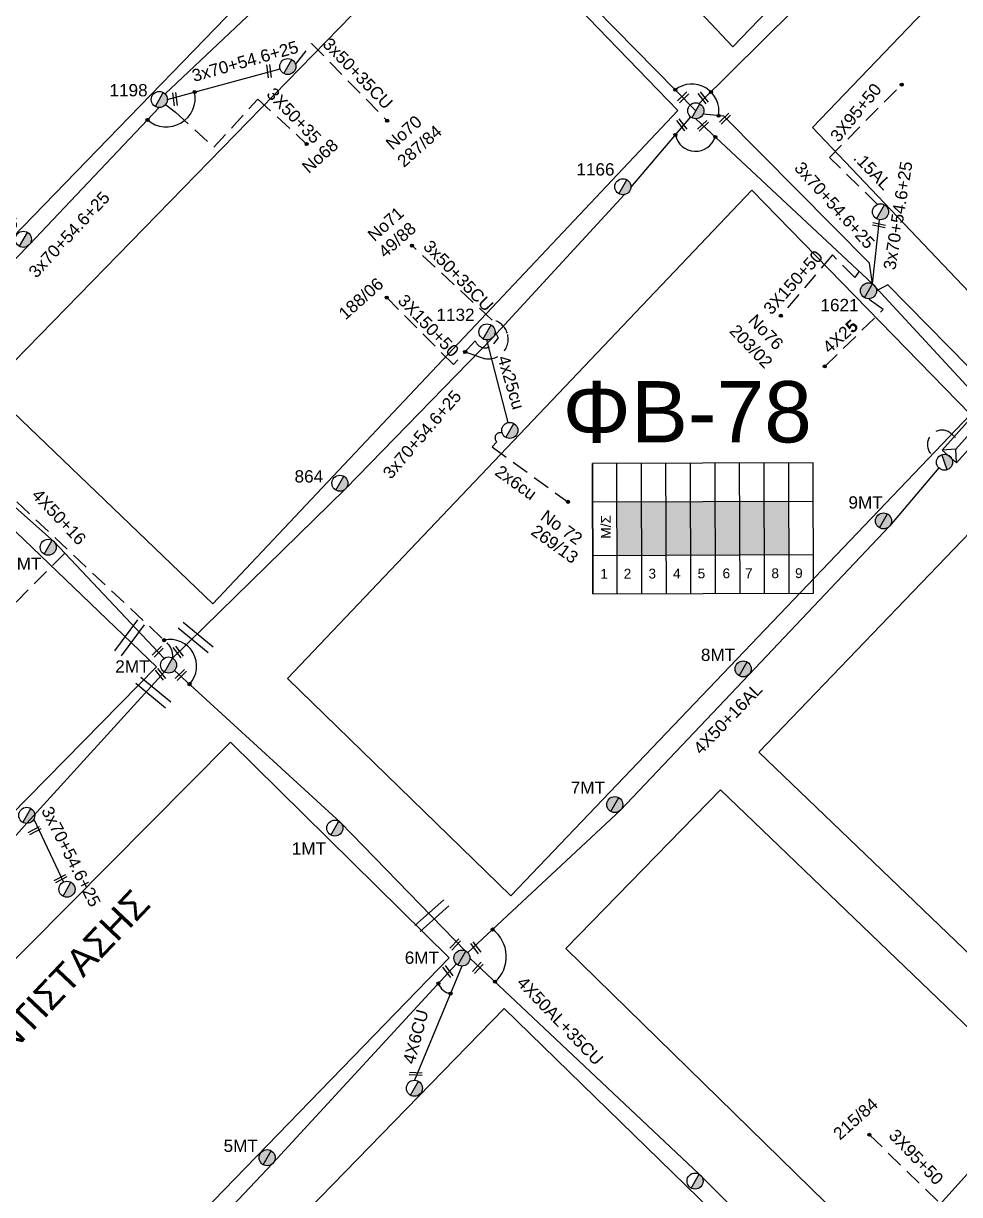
# Model space of a CAD drawing. Header units: millimetres. Extents: x -2449 to 9266, y 48 to 3905.
# Drawn here: x 7498 to 7635.4, y 3082.2 to 3254.2 of the extents above; entities that cross this region are included whole.
import ezdxf
from ezdxf.enums import TextEntityAlignment as Align

# ---------------------------------------------------------------- set-up
doc = ezdxf.new("R2010")
doc.units = ezdxf.units.MM
doc.linetypes.add('DASHED', pattern=[19.05, 12.7, -6.35])
for name, color, linetype in [('Άγνωστα', 7, 'Continuous'), ('Ασφαλειοκιβώτια Χ.Τ 9 αναχωρήσεων', 7, 'Continuous'), ('Γυμνά εναέρια ΧΤ (3Φ)   3x50+35CU', 7, 'Continuous'), ('Γυμνά εναέρια ΧΤ και ΦΟΠ (3Φ)   4x50+16AL', 7, 'Continuous'), ('Επιγραφές - Σχήματα', 7, 'Continuous'), ('Καλώδια ΧΤ   3x150+70AL', 7, 'DASHED'), ('Καλώδια ΧΤ   4x6CU', 7, 'DASHED'), ('Μηχανική τομή', 7, 'Continuous'), ('Στύλος Ξύλινος', 7, 'Continuous'), ('Στύλος Ξύλινος @ 1', 7, 'Continuous'), ('Στύλος ΦΜ', 7, 'Continuous'), ('Στύλος ΦΜ @ 1', 7, 'Continuous'), ('Συνδέσεις', 7, 'Continuous'), ('Συνεστραμμένα ΧΤ   3x70+54.6+25 AL', 7, 'SYN_LINE'), ('Τομή', 7, 'Continuous'), ('Υποσταθμός εναέριος 2 στύλων', 7, 'Continuous'), ('Υποσταθμός πόλεως', 7, 'Continuous'), ('Υπόβαθρο ΔΕΗ', 7, 'Continuous'), ('Υπόγεια Καλώδια Δικτύου ΧΤ   .15', 7, 'DASHED'), ('Υπόγεια καλώδια Παροχών ΧΤ   4x6', 7, 'DASHED')]:
    doc.layers.add(name, color=color, linetype=linetype)
doc.styles.add('arial', font='arial.ttf')
doc.styles.get("Standard").update_dxf_attribs({"font": 'arial.ttf'})
doc.linetypes.add('SYN_LINE', pattern='A,0.5,-0.0001,["/\\/\\/\\/",Standard,S=0.1,R=0,X=0,Y=-0.05],-0.25', length=0.7501)

# ---------------------------------------------------------------- blocks, each defined once
blk = doc.blocks.new('ΥΠΑΡΧΩΝ ΤΣΙΜΕΝΤΕΝΙΟΣ ΣΤΥΛΟΣ')
at = {"layer": 'Στύλος ΦΜ'}
blk.add_hatch(color=7, dxfattribs=at).paths.add_polyline_path([(-1.29, -2.28, 0.574793), (2.62, 0, 0.268822), (1.3, 2.27)])
at = {"layer": 'Στύλος ΦΜ', "color": 7}
blk.add_line((-1.29, -2.28), (1.3, 2.27), dxfattribs=at)
blk.add_circle((0, 0), 2.62, dxfattribs=at)
at = {"layer": 'Στύλος ΦΜ', "flags": 4}
for tag, p in [('ΑΡΙΘΜΟΣ', (-4.68, 8.05)), ('ΤΥΠΟΣ', (-4.91, 3.03))]:
    blk.add_attdef(tag, p, '', height=4, dxfattribs=at)
blk = doc.blocks.new('ΥΠΑΡΧΩΝ ΞΥΛΙΝΟΣ ΣΤΥΛΟΣ')
at = {"layer": 'Στύλος Ξύλινος'}
h = blk.add_hatch(color=7, dxfattribs=at)
h.paths.add_polyline_path([(-2.62, 0, 0.270008), (-1.29, -2.28), (1.3, 2.27, 0.576266)])
h.paths.add_polyline_path([(-1.29, -2.28, 0.574793), (2.62, 0, 0.268822), (1.3, 2.27)])
at = {"layer": 'Στύλος Ξύλινος', "color": 7}
blk.add_line((-1.29, -2.28), (1.3, 2.27), dxfattribs=at)
blk.add_circle((0, 0), 2.62, dxfattribs=at)
at = {"layer": 'Στύλος Ξύλινος', "flags": 4}
for tag, p in [('ΑΡΙΘΜΟΣ', (-4.91, 8.6)), ('ΤΥΠΟΣ', (-4.85, 3.39))]:
    blk.add_attdef(tag, p, '', height=4, dxfattribs=at)
blk = doc.blocks.new('ΥΠΟΣΤΑΘΜΟΣ ΕΝΑΕΡΙΟΣ ΕΠΙ 2 ΣΤΥΛΩΝ')
at = {"layer": 'Υποσταθμός εναέριος 2 στύλων', "linetype": 'Continuous'}
for points in [[(-11.97, -2.11, 0.574793), (-8.45, -0.07, 0.268822), (-9.64, 1.98)], [(9.68, -2.15, 0.574793), (13.19, -0.1, 0.268822), (12.01, 1.95)]]:
    blk.add_hatch(color=256, dxfattribs=at).paths.add_polyline_path(points)
for p, q in [((-11.97, -2.11), (-9.64, 1.98)), ((9.68, -2.15), (12.01, 1.95))]:
    blk.add_line(p, q, dxfattribs=at)
for centre in [(-10.81, -0.07), (10.84, -0.1)]:
    blk.add_circle(centre, 2.36, dxfattribs=at)
at = {"layer": 'Υποσταθμός πόλεως', "linetype": 'Continuous', "ltscale": 40}
blk.add_lwpolyline([(-8.57, 2.82), (8.57, 2.82), (8.57, -2.82), (-8.57, -2.82)], close=True, dxfattribs=at)
for points in [[(-5.75, 0), (-8.57, 2.82)], [(-8.57, -2.82), (-5.75, 0)], [(-5.75, 0), (5.75, 0)], [(5.75, 0), (8.57, 2.82)], [(8.57, -2.82), (5.75, 0)]]:
    blk.add_lwpolyline(points, dxfattribs=at)
at = {"layer": 'Υποσταθμός εναέριος 2 στύλων', "ltscale": 40, "flags": 1}
for tag, p in [('ΜΕΤΑΣΧΗΜΑΤΙΣΜΟΣ', (14.09, 2.51)), ('ΙΣΧΥΣ', (14.07, -0.28)), ('ΑΡΙΘΜΟΣ', (14.19, -3))]:
    blk.add_attdef(tag, p, '', height=1.8, dxfattribs=at)
blk = doc.blocks.new('ΑΣΦΑΛΕΙΟΚΙΒΩΤΙΟ ΥΠΟΣΤΑΘΜΟΥ 9 ΑΝΑΧΩΡΗΣΕΩΝ')
at = {"layer": 'Ασφαλειοκιβώτια Χ.Τ 9 αναχωρήσεων', "ltscale": 40}
for p, q in [((-23.8, 40.36), (24.02, 40.36)), ((-9.72, 40.36), (-9.72, -40.64)), ((9.94, 40.36), (9.94, -40.64)), ((-23.8, 31.36), (24.02, 31.36)), ((-23.8, 22.36), (24.02, 22.36)), ((-23.8, 13.36), (24.02, 13.36)), ((-23.8, 4.36), (24.02, 4.36)), ((-23.8, -4.64), (24.02, -4.64)), ((-23.8, -13.64), (24.02, -13.64)), ((-23.8, -22.64), (24.02, -22.64)), ((-23.8, -31.64), (24.02, -31.64))]:
    blk.add_line(p, q, dxfattribs=at)
at = {"layer": 'Ασφαλειοκιβώτια Χ.Τ 9 αναχωρήσεων'}
blk.add_lwpolyline([(-23.8, -40.64), (24.02, -40.64), (24.02, 40.36), (-23.8, 40.36)], close=True, dxfattribs=at)
for s, p in [('1', (-18.29, 37.57)), ('2', (-18.29, 29)), ('3', (-18.29, 19.93)), ('4', (-18.29, 10.91)), ('5', (-18.29, 1.89)), ('6', (-18.29, -7.24)), ('7', (-18.29, -15.48)), ('8', (-18.29, -25.17)), ('9', (-18.29, -33.86))]:
    blk.add_text(s, height=3.6, rotation=270, dxfattribs=at).set_placement(p)
at = {"layer": 'Ασφαλειοκιβώτια Χ.Τ 9 αναχωρήσεων', "ltscale": 40}
for tag, height, p in [('ΟΝΟΜΑ', 5, (-0.16, 44.31)), ('ΚΕΙΜΕΝΟ 1', 2, (17.06, 35.59)), ('ΚΕΙΜΕΝΟ 2', 2, (17.06, 26.88)), ('ΚΕΙΜΕΝΟ 3', 2, (17.06, 17.69)), ('ΚΕΙΜΕΝΟ 4', 2, (17.06, 8.71)), ('ΚΕΙΜΕΝΟ 5', 2, (17.06, -0.13)), ('ΚΕΙΜΕΝΟ 6', 2, (17.06, -9.05)), ('ΚΕΙΜΕΝΟ 7', 2, (17.06, -18.13)), ('ΚΕΙΜΕΝΟ 8', 2, (17.06, -26.85)), ('ΚΕΙΜΕΝΟ 9', 2, (17.06, -35.99)), ('ΣΧ', 2, (-0.1, -42.64))]:
    blk.add_attdef(tag, text='', height=height, dxfattribs=at).set_placement(p, align=Align.MIDDLE_CENTER)
blk = doc.blocks.new('ΜΗΧΑΝΙΚΗ ΤΟΜΗ')
at = {"layer": 'Μηχανική τομή', "ltscale": 40}
for p, q in [((-1.89, 0.78), (1.89, 0.78)), ((1.89, 0), (-1.89, 0))]:
    blk.add_line(p, q, dxfattribs=at)
blk = doc.blocks.new('ΤΟΜΗ')
at = {"layer": 'Τομή', "ltscale": 40}
for p, q in [((-5.68, 0), (5.68, 0)), ((5.68, -2.33), (-5.68, -2.33))]:
    blk.add_line(p, q, dxfattribs=at)
blk = doc.blocks.new('_ΣΥΝΔΕΣΗ')
at = {"layer": 'Συνδέσεις', "linetype": 'SYN_LINE', "ltscale": 40}
blk.add_hatch(color=256, dxfattribs=at).paths.add_polyline_path([(0.5, -0.01, 1), (-0.5, -0.01, 1)])
at = {"layer": 'Συνδέσεις'}
blk.add_circle((0, -0.01), 0.5, dxfattribs=at)

msp = doc.modelspace()

# ---------------------------------------------------------------- hatches: boundary and pattern name
at = {"layer": 'Ασφαλειοκιβώτια Χ.Τ 9 αναχωρήσεων', "ltscale": 40}
for color, points in [(2, [(7585.11, 3183.94), (7585.14, 3176.07), (7588.74, 3176.08), (7588.71, 3183.95)]), (1, [(7588.71, 3183.95), (7588.74, 3176.08), (7592.34, 3176.1), (7592.31, 3183.96)]), (151, [(7592.31, 3183.96), (7592.34, 3176.1), (7595.94, 3176.11), (7595.91, 3183.97)]), (62, [(7595.91, 3183.97), (7595.94, 3176.11), (7599.54, 3176.12), (7599.51, 3183.98)]), (133, [(7599.51, 3183.98), (7599.54, 3176.12), (7603.14, 3176.13), (7603.11, 3183.99)]), (30, [(7603.11, 3183.99), (7603.14, 3176.13), (7606.74, 3176.14), (7606.71, 3184)]), (6, [(7606.71, 3184), (7606.74, 3176.14), (7610.34, 3176.15), (7610.31, 3184.01)])]:
    msp.add_hatch(color=color, dxfattribs=at).paths.add_polyline_path(points)

# ---------------------------------------------------------------- linework, layer by layer
at = {"layer": 'Άγνωστα', "color": 6, "linetype": 'DASHED', "ltscale": 0.2}
msp.add_lwpolyline([(7537.95, 3248.13), (7540.3, 3251.19), (7551.39, 3239.87)], dxfattribs=at)
at = {"layer": 'Άγνωστα', "color": 1, "linetype": 'DASHED', "ltscale": 0.2}
for points in [[(7616.28, 3234.47), (7626.88, 3245.18)], [(7620.64, 3217.76), (7619.98, 3216.84), (7616.71, 3220.16), (7609.1, 3211.18)], [(7615.58, 3203.79), (7624.17, 3212.14), (7622.01, 3213.73)]]:
    msp.add_lwpolyline(points, dxfattribs=at)
at = {"layer": 'Άγνωστα', "color": 5, "linetype": 'SYN_LINE', "ltscale": 20}
msp.add_lwpolyline([(7518.66, 3160.94), (7502.52, 3178.06), (7477.42, 3200.3)], dxfattribs=at)
at = {"layer": 'Άγνωστα', "color": 5, "linetype": 'DASHED', "ltscale": 0.2}
msp.add_lwpolyline([(7504.09, 3176.39), (7489.38, 3161.56)], dxfattribs=at)
at = {"layer": 'Άγνωστα', "color": 85, "linetype": 'SYN_LINE', "ltscale": 20}
msp.add_lwpolyline([(7562.91, 3117.91), (7544.56, 3136.84), (7520.19, 3159.16)], dxfattribs=at)
at = {"layer": 'Άγνωστα', "color": 62, "linetype": 'SYN_LINE', "ltscale": 10}
msp.add_lwpolyline([(7499.55, 3137.33), (7503.91, 3128.1)], dxfattribs=at)
at = {"layer": 'Άγνωστα', "color": 62, "linetype": 'Continuous', "ltscale": 20}
msp.add_lwpolyline([(7431.71, 2980.56), (7452.68, 3000.89), (7471.85, 3021.68), (7483.97, 3034.27), (7508.3, 3058.98), (7534.63, 3086.82), (7561.56, 3116.07)], dxfattribs=at)
at = {"layer": 'Άγνωστα', "color": 2, "linetype": 'Continuous', "ltscale": 20}
for points in [[(7563.53, 3116.94), (7597.14, 3085.22)], [(7597.14, 3085.22), (7617.54, 3064.71)]]:
    msp.add_lwpolyline(points, dxfattribs=at)
at = {"layer": 'Άγνωστα', "color": 62, "linetype": 'DASHED', "ltscale": 0.2}
msp.add_lwpolyline([(7632.42, 3077.33), (7634.1, 3077.07, 0.703911), (7634.92, 3078.58), (7622.14, 3091)], format="xyb", dxfattribs=at)
at = {"layer": 'Γυμνά εναέρια ΧΤ (3Φ)   3x50+35CU', "color": 6, "linetype": 'DASHED', "ltscale": 0.2}
msp.add_lwpolyline([(7518.86, 3242.24), (7520.34, 3241.12), (7525.96, 3235.98), (7532.43, 3243.05), (7539.57, 3236.45)], dxfattribs=at)
at = {"layer": 'Γυμνά εναέρια ΧΤ (3Φ)   3x50+35CU', "color": 1, "linetype": 'DASHED', "ltscale": 0.2}
for points in [[(7562.82, 3205.93), (7565.17, 3205.11, 0.628261), (7569.02, 3208.66, 0.284081), (7566.81, 3210.61), (7555.03, 3221.53)], [(7567.22, 3208.86), (7567.65, 3208), (7566.97, 3207.12, -0.600123), (7564.32, 3207.56), (7561.11, 3204.06), (7551.33, 3213.9)]]:
    msp.add_lwpolyline(points, format="xyb", dxfattribs=at)
at = {"layer": 'Γυμνά εναέρια ΧΤ και ΦΟΠ (3Φ)   4x50+16AL', "color": 2, "linetype": 'DASHED', "ltscale": 0.2}
msp.add_lwpolyline([(7634.75, 3193.36), (7634.23, 3193.86, 1.260261), (7632.13, 3190.31, 1.260261)], format="xyb", dxfattribs=at)
at = {"layer": 'Γυμνά εναέρια ΧΤ και ΦΟΠ (3Φ)   4x50+16AL', "color": 2, "ltscale": 0.2}
msp.add_lwpolyline([(7632.31, 3188.91), (7625.11, 3180.36), (7604.48, 3158.58), (7585.63, 3138.66), (7563.21, 3117.74)], dxfattribs=at)
at = {"layer": 'Επιγραφές - Σχήματα', "linetype": 'Continuous', "ltscale": 0.2}
for centre, radius, start, end in [((7596.08, 3241.26), 3.99, 350.5248, 127.6182), ((7596.64, 3238.41), 3.03, 191.8528, 342.5037)]:
    msp.add_arc(centre, radius, start, end, dxfattribs=at)
at = {"layer": 'Επιγραφές - Σχήματα', "color": 7, "ltscale": 0.15}
for centre, radius, start, end in [((7519, 3243.18), 4.22, 229.0438, 12.3206), ((7519.54, 3159.81), 3.9, 316.9893, 102.8378), ((7563.92, 3117.15), 4.95, 311.7507, 53.6492), ((7561.1, 3114.02), 2.34, 200.4073, 259.4266)]:
    msp.add_arc(centre, radius, start, end, dxfattribs=at)
at = {"layer": 'Καλώδια ΧΤ   3x150+70AL', "color": 85, "linetype": 'DASHED', "ltscale": 0.2}
msp.add_lwpolyline([(7402.98, 3291.12), (7406.96, 3287.51), (7402.39, 3282.49), (7438.74, 3249.39), (7434.23, 3243.86), (7441.01, 3237.78), (7443.11, 3239.04), (7446.05, 3236.32), (7480.85, 3200.72), (7480.38, 3199.54), (7519.11, 3163.2, -0.240948), (7519.91, 3160.98, 4.057539)], format="xyb", dxfattribs=at)
at = {"layer": 'Καλώδια ΧΤ   4x6CU', "color": 62, "linetype": 'SYN_LINE', "ltscale": 15}
msp.add_lwpolyline([(7562.35, 3115.76), (7555.39, 3099)], dxfattribs=at)
at = {"layer": 'Συνεστραμμένα ΧΤ   3x70+54.6+25 AL', "color": 62, "ltscale": 20}
msp.add_line((7518.74, 3158.94), (7498.51, 3136.72), dxfattribs=at)
at = {"layer": 'Συνεστραμμένα ΧΤ   3x70+54.6+25 AL', "color": 62, "ltscale": 15}
msp.add_line((7498.51, 3136.72), (7490.03, 3127.31), dxfattribs=at)
at = {"layer": 'Συνεστραμμένα ΧΤ   3x70+54.6+25 AL', "color": 6, "linetype": 'SYN_LINE', "ltscale": 20}
for points in [[(7555.51, 3281.59), (7537.69, 3261.67), (7518.81, 3243.8)], [(7519.13, 3242.99), (7535.67, 3247.51)], [(7517.96, 3241.81), (7498.87, 3221.65), (7485.8, 3208.28)]]:
    msp.add_lwpolyline(points, dxfattribs=at)
at = {"layer": 'Συνεστραμμένα ΧΤ   3x70+54.6+25 AL', "color": 133, "linetype": 'SYN_LINE', "ltscale": 20}
for points in [[(7597.16, 3242.41), (7625.09, 3270.12)], [(7578.95, 3259.36), (7596.67, 3241.34)], [(7622.59, 3215.93), (7622.16, 3218.95), (7600.77, 3240.53), (7597.73, 3240.82)], [(7638.9, 3197.62), (7639.55, 3200.79), (7624.83, 3215.8), (7623.19, 3214.91)]]:
    msp.add_lwpolyline(points, dxfattribs=at)
at = {"layer": 'Συνεστραμμένα ΧΤ   3x70+54.6+25 AL', "color": 1, "linetype": 'SYN_LINE', "ltscale": 15}
msp.add_lwpolyline([(7587.14, 3230.08), (7595.92, 3240.43)], dxfattribs=at)
at = {"layer": 'Συνεστραμμένα ΧΤ   3x70+54.6+25 AL', "color": 1, "linetype": 'SYN_LINE', "ltscale": 20}
for points in [[(7596.67, 3240.16), (7622.59, 3215.93)], [(7622.59, 3215.93), (7639.3, 3197.84)]]:
    msp.add_lwpolyline(points, dxfattribs=at)
at = {"layer": 'Συνεστραμμένα ΧΤ   3x70+54.6+25 AL', "color": 1, "linetype": 'SYN_LINE', "ltscale": 10}
for points in [[(7519.91, 3160.98), (7545.27, 3185.81), (7566.89, 3208.03), (7586.2, 3229.03)], [(7622.59, 3215.93), (7623.64, 3225.33)], [(7565.97, 3207.68), (7569.09, 3195.55)]]:
    msp.add_lwpolyline(points, dxfattribs=at)
at = {"layer": 'Υπόβαθρο ΔΕΗ'}
for points in [[(7572.39, 3282.31), (7608.75, 3319.94), (7640.29, 3290.44), (7602.11, 3250.74), (7572.39, 3282.31)], [(7483.78, 3209.77), (7451.66, 3241.69), (7488.69, 3278.92), (7508.07, 3298.42), (7523.35, 3313.94), (7554.34, 3282.55), (7483.78, 3209.77)], [(7613.78, 3238.88), (7652.27, 3279.05), (7672.87, 3259.5), (7686.12, 3246.94), (7646.36, 3204.62), (7613.78, 3238.88)], [(7492.8, 3200.61), (7525.8, 3168.94), (7594.03, 3241.36), (7563.43, 3273.1), (7492.8, 3200.61)], [(7536.78, 3158), (7604.9, 3229.66), (7636.99, 3196.76), (7569.53, 3126.09), (7536.78, 3158)], [(7605.99, 3147.24), (7645.24, 3188.12), (7689.71, 3141.68), (7652.85, 3102.08), (7605.91, 3147.15)], [(7441.17, 3025.2), (7456.71, 3009.93), (7560.47, 3116.95), (7528.39, 3148.62), (7409.8, 3029.05), (7427.11, 3011.66), (7441.17, 3025.2)], [(7577.61, 3118.33), (7600.27, 3141.62), (7646.97, 3096.82), (7624.76, 3072.2), (7577.61, 3118.33)]]:
    msp.add_lwpolyline(points, dxfattribs=at)
msp.add_lwpolyline([(7379.59, 3085.85), (7484.74, 3191.18), (7517.56, 3159.7), (7399.44, 3039.39), (7380.75, 3057.74, 0.290879), (7379.59, 3085.85, -0.59085)], format="xyb", dxfattribs=at)
at = {"layer": 'Υπόβαθρο ΔΕΗ', "ltscale": 20}
msp.add_lwpolyline([(7568.57, 3109.54), (7616.08, 3063.21), (7498.89, 2943.62), (7468.91, 2972.12), (7481.82, 2985.48), (7464.33, 3002.46), (7568.57, 3109.54)], dxfattribs=at)
at = {"layer": 'Υπόγεια Καλώδια Δικτύου ΧΤ   .15', "color": 1, "linetype": 'DASHED', "ltscale": 0.2}
msp.add_lwpolyline([(7623.34, 3227.59), (7616.28, 3234.47)], dxfattribs=at)
at = {"layer": 'Υπόγεια καλώδια Παροχών ΧΤ   4x6', "color": 1, "linetype": 'DASHED', "ltscale": 0.2}
msp.add_lwpolyline([(7568.28, 3194, 0.893871), (7567.5, 3192.72), (7566.81, 3191.99), (7577.91, 3183.91)], format="xyb", dxfattribs=at)

# ---------------------------------------------------------------- block references
at = {"layer": 'Ασφαλειοκιβώτια Χ.Τ 9 αναχωρήσεων', "color": 1, "ltscale": 40, "xscale": 0.3999999999999944, "yscale": 0.3999999999999944, "zscale": 0.3999999999999944, "rotation": 90.18025101188559}
msp.add_blockref('ΑΣΦΑΛΕΙΟΚΙΒΩΤΙΟ ΥΠΟΣΤΑΘΜΟΥ 9 ΑΝΑΧΩΡΗΣΕΩΝ', (7597.67, 3180), dxfattribs=at)
at = {"layer": 'Μηχανική τομή'}
for p, xscale, yscale, zscale, rotation in [((7533.84, 3247.12), 0.5000000000000714, 0.5000000000000714, 0.5000000000000714, 277.2777763332991), ((7520.08, 3243.01), 0.5000000000000714, 0.5000000000000714, 0.5000000000000714, 277.2777763332991), ((7594.96, 3243.16), 0.5000000000000147, 0.5000000000000147, 0.5000000000000147, 43.59852395007199), ((7597.91, 3243.34), 0.4999999999999982, 0.4999999999999982, 0.4999999999999982, 127.5884885117584), ((7594.78, 3239.38), 0.4999999999999982, 0.4999999999999982, 0.4999999999999982, 127.5884885117584), ((7597.87, 3238.99), 0.5000000000000147, 0.5000000000000147, 0.5000000000000147, 43.59852395007199), ((7601.09, 3240.03), 0.5000000000000147, 0.5000000000000147, 0.5000000000000147, 43.59852395007199), ((7623.51, 3224.35), 0.4999999999999432, 0.4999999999999432, 0.4999999999999432, 348.8693142287878), ((7517.59, 3162.05), 0.4999999999999805, 0.4999999999999805, 0.4999999999999805, 224.5426264976019), ((7520.9, 3162), 0.4999999999999992, 0.4999999999999992, 0.4999999999999992, 127.5884885117575), ((7518.29, 3158.71), 0.4999999999999993, 0.4999999999999993, 0.4999999999999993, 127.5884885117576), ((7520.98, 3158.65), 0.4999999999999805, 0.4999999999999805, 0.4999999999999805, 224.5426264976019), ((7499.74, 3135.45), 0.4999999999999994, 0.4999999999999994, 0.4999999999999994, 27.93737282777805), ((7503.57, 3128.44), 0.4999999999999994, 0.4999999999999994, 0.4999999999999994, 27.93737282777805), ((7561.23, 3119.07), 0.4999999999999996, 0.4999999999999996, 0.4999999999999996, 226.3205140549963), ((7564.54, 3118.57), 0.4999999999999993, 0.4999999999999993, 0.4999999999999993, 127.5884885117576), ((7560.46, 3115.09), 0.4999999999999992, 0.4999999999999992, 0.4999999999999992, 127.5884885117576), ((7564.55, 3115.64), 0.4999999999999996, 0.4999999999999996, 0.4999999999999996, 226.3205140549963), ((7555.59, 3100.14), 0.5000000000000085, 0.5000000000000085, 0.5000000000000085, 176.1164562150112)]:
    msp.add_blockref('ΜΗΧΑΝΙΚΗ ΤΟΜΗ', p, dxfattribs=dict(at, xscale=xscale, yscale=yscale, zscale=zscale, rotation=rotation))
at = {"layer": 'Στύλος Ξύλινος @ 1', "ltscale": 40}
ref = msp.add_blockref('ΥΠΑΡΧΩΝ ΞΥΛΙΝΟΣ ΣΤΥΛΟΣ', (7622.01, 3214.91), dxfattribs=dict(at, xscale=0.4499999999998181, yscale=0.4499999999998181, zscale=0.4499999999998181))
ref.add_attrib('ΤΥΠΟΣ', '1621', (7614.96, 3211.91), dxfattribs={"layer": 'Στύλος Ξύλινος', "height": 1.8, "flags": 4})
ref = msp.add_blockref('ΥΠΑΡΧΩΝ ΞΥΛΙΝΟΣ ΣΤΥΛΟΣ', (7624.21, 3181.12), dxfattribs=dict(at, xscale=0.4499999999998181, yscale=0.4499999999998181, zscale=0.4499999999998181))
ref.add_attrib('ΤΥΠΟΣ', '9ΜΤ', (7619.07, 3182.93), dxfattribs={"layer": 'Στύλος Ξύλινος', "height": 1.8, "flags": 4})
ref = msp.add_blockref('ΥΠΑΡΧΩΝ ΞΥΛΙΝΟΣ ΣΤΥΛΟΣ', (7603.62, 3159.39), dxfattribs=dict(at, xscale=0.4499999999998181, yscale=0.4499999999998181, zscale=0.4499999999998181))
ref.add_attrib('ΤΥΠΟΣ', '8ΜΤ', (7597.42, 3160.56), dxfattribs={"layer": 'Στύλος Ξύλινος', "height": 1.8, "flags": 4})
ref = msp.add_blockref('ΥΠΑΡΧΩΝ ΞΥΛΙΝΟΣ ΣΤΥΛΟΣ', (7584.78, 3139.47), dxfattribs=dict(at, xscale=0.4499999999998181, yscale=0.4499999999998181, zscale=0.4499999999998181))
ref.add_attrib('ΤΥΠΟΣ', '7ΜΤ', (7578.33, 3141.06), dxfattribs={"layer": 'Στύλος Ξύλινος', "height": 1.8, "flags": 4})
ref = msp.add_blockref('ΥΠΑΡΧΩΝ ΞΥΛΙΝΟΣ ΣΤΥΛΟΣ', (7562.35, 3116.94), dxfattribs=dict(at, xscale=0.4499999999998181, yscale=0.4499999999998181, zscale=0.4499999999998181))
ref.add_attrib('ΤΥΠΟΣ', '6ΜΤ', (7553.97, 3116.1), dxfattribs={"layer": 'Στύλος Ξύλινος', "height": 1.8, "flags": 4})
ref = msp.add_blockref('ΥΠΑΡΧΩΝ ΞΥΛΙΝΟΣ ΣΤΥΛΟΣ', (7533.78, 3087.63), dxfattribs=dict(at, xscale=0.4499999999998181, yscale=0.4499999999998181, zscale=0.4499999999998181))
ref.add_attrib('ΤΥΠΟΣ', '5ΜΤ', (7527.39, 3088.48), dxfattribs={"layer": 'Στύλος Ξύλινος', "height": 1.8, "flags": 4})
at = {"layer": 'Στύλος ΦΜ @ 1', "ltscale": 40, "xscale": 0.4499999999998181, "yscale": 0.4499999999998181, "zscale": 0.4499999999998181}
for p in [(7536.81, 3247.82), (7596.67, 3241.34), (7623.77, 3226.5), (7569.38, 3194.41), (7504.41, 3127.04), (7555.39, 3097.82), (7596.56, 3084.2)]:
    msp.add_blockref('ΥΠΑΡΧΩΝ ΤΣΙΜΕΝΤΕΝΙΟΣ ΣΤΥΛΟΣ', p, dxfattribs=at)
at = {"layer": 'Στύλος ΦΜ @ 1', "ltscale": 40}
ref = msp.add_blockref('ΥΠΑΡΧΩΝ ΤΣΙΜΕΝΤΕΝΙΟΣ ΣΤΥΛΟΣ', (7517.96, 3242.99), dxfattribs=dict(at, xscale=0.4499999999998181, yscale=0.4499999999998181, zscale=0.4499999999998181))
ref.add_attrib('ΑΡΙΘΜΟΣ', '1198', (7510.65, 3243.45), dxfattribs={"layer": 'Στύλος ΦΜ', "height": 1.8, "flags": 4})
ref = msp.add_blockref('ΥΠΑΡΧΩΝ ΤΣΙΜΕΝΤΕΝΙΟΣ ΣΤΥΛΟΣ', (7585.97, 3230.18), dxfattribs=dict(at, xscale=0.4499999999998181, yscale=0.4499999999998181, zscale=0.4499999999998181))
ref.add_attrib('ΤΥΠΟΣ', '1166', (7579.15, 3231.83), dxfattribs={"layer": 'Στύλος ΦΜ', "height": 1.8, "flags": 4})
ref = msp.add_blockref('ΥΠΑΡΧΩΝ ΤΣΙΜΕΝΤΕΝΙΟΣ ΣΤΥΛΟΣ', (7498.01, 3222.46), dxfattribs=dict(at, xscale=0.4499999999998181, yscale=0.4499999999998181, zscale=0.4499999999998181))
ref.add_attrib('ΑΡΙΘΜΟΣ', '1196', (7491.6, 3223.99), dxfattribs={"layer": 'Στύλος ΦΜ', "height": 1.8, "flags": 4})
ref = msp.add_blockref('ΥΠΑΡΧΩΝ ΤΣΙΜΕΝΤΕΝΙΟΣ ΣΤΥΛΟΣ', (7566.04, 3208.86), dxfattribs=dict(at, xscale=0.4499999999998181, yscale=0.4499999999998181, zscale=0.4499999999998181))
ref.add_attrib('ΤΥΠΟΣ', '1132', (7558.62, 3210.48), dxfattribs={"layer": 'Στύλος ΦΜ', "height": 1.8, "flags": 4})
ref = msp.add_blockref('ΥΠΑΡΧΩΝ ΤΣΙΜΕΝΤΕΝΙΟΣ ΣΤΥΛΟΣ', (7544.45, 3186.65), dxfattribs=dict(at, xscale=0.4499999999998181, yscale=0.4499999999998181, zscale=0.4499999999998181))
ref.add_attrib('ΤΥΠΟΣ', '864', (7537.8, 3186.76), dxfattribs={"layer": 'Στύλος ΦΜ', "height": 1.8, "flags": 4})
ref = msp.add_blockref('ΥΠΑΡΧΩΝ ΤΣΙΜΕΝΤΕΝΙΟΣ ΣΤΥΛΟΣ', (7501.66, 3177.25), dxfattribs=dict(at, xscale=0.4499999999998181, yscale=0.4499999999998181, zscale=0.4499999999998181))
ref.add_attrib('ΤΥΠΟΣ', '3ΜΤ', (7495.64, 3173.94), dxfattribs={"layer": 'Στύλος ΦΜ', "height": 1.8, "flags": 4})
ref = msp.add_blockref('ΥΠΑΡΧΩΝ ΤΣΙΜΕΝΤΕΝΙΟΣ ΣΤΥΛΟΣ', (7519.32, 3159.96), dxfattribs=dict(at, xscale=0.4499999999998181, yscale=0.4499999999998181, zscale=0.4499999999998181))
ref.add_attrib('ΤΥΠΟΣ', '2ΜΤ', (7511.5, 3158.85), dxfattribs={"layer": 'Στύλος ΦΜ', "height": 1.8, "flags": 4})
ref = msp.add_blockref('ΥΠΑΡΧΩΝ ΤΣΙΜΕΝΤΕΝΙΟΣ ΣΤΥΛΟΣ', (7498.51, 3137.89), dxfattribs=dict(at, xscale=0.4499999999998181, yscale=0.4499999999998181, zscale=0.4499999999998181))
ref.add_attrib('ΤΥΠΟΣ', '488', (7491.98, 3139.29), dxfattribs={"layer": 'Στύλος ΦΜ', "height": 1.8, "flags": 4})
ref = msp.add_blockref('ΥΠΑΡΧΩΝ ΤΣΙΜΕΝΤΕΝΙΟΣ ΣΤΥΛΟΣ', (7543.71, 3136.02), dxfattribs=dict(at, xscale=0.4499999999998181, yscale=0.4499999999998181, zscale=0.4499999999998181))
ref.add_attrib('ΤΥΠΟΣ', '1ΜΤ', (7537.4, 3132.12), dxfattribs={"layer": 'Στύλος ΦΜ', "height": 1.8, "flags": 4})
at = {"layer": 'Συνδέσεις', "xscale": 0.4500000000000455, "yscale": 0.4500000000000455, "zscale": 0.4500000000000455}
for p in [(7593.65, 3244.43), (7626.88, 3245.18), (7523.13, 3244.09), (7598.9, 3244.09), (7516.23, 3240), (7551.39, 3239.88), (7600.02, 3240.6), (7593.68, 3237.79), (7599.53, 3237.5), (7539.57, 3236.46), (7555.03, 3221.53), (7551.33, 3213.9), (7609.15, 3211.24), (7562.83, 3205.93), (7615.58, 3203.8), (7577.91, 3183.92), (7518.67, 3163.61), (7522.39, 3157.15), (7566.85, 3121.14), (7558.91, 3113.21), (7567.22, 3113.47), (7560.68, 3111.72), (7622.14, 3091)]:
    msp.add_blockref('_ΣΥΝΔΕΣΗ', p, dxfattribs=at)
at = {"layer": 'Τομή'}
for p, xscale, yscale, zscale, rotation in [((7513.11, 3164.3), 0.5000000000000322, 0.5000000000000322, 0.5000000000000322, 53.3003479030234), ((7523.67, 3164.44), 0.5000000000000322, 0.5000000000000322, 0.5000000000000322, 320.4610780031173), ((7517.44, 3156.35), 0.5000000000000322, 0.5000000000000322, 0.5000000000000322, 320.4610780031173), ((7557.56, 3123.61), 0.5000000000000148, 0.5000000000000148, 0.5000000000000148, 41.61785078583159)]:
    msp.add_blockref('ΤΟΜΗ', p, dxfattribs=dict(at, xscale=xscale, yscale=yscale, zscale=zscale, rotation=rotation))
at = {"layer": 'Υποσταθμός εναέριος 2 στύλων', "xscale": 0.5, "yscale": 0.5, "zscale": 0.5, "rotation": 48.1700889824824}
msp.add_blockref('ΥΠΟΣΤΑΘΜΟΣ ΕΝΑΕΡΙΟΣ ΕΠΙ 2 ΣΤΥΛΩΝ', (7636.74, 3193.78), dxfattribs=at)

# ---------------------------------------------------------------- texts
at = {"layer": 'Άγνωστα', "linetype": 'SYN_LINE', "ltscale": 20, "char_height": 1.8, "width": 69.1904, "attachment_point": 1, "style": 'arial'}
for s, insert, rotation in [('3X50+35', (7534.86, 3244.91), 313.8352), ('3X95+50', (7616.23, 3237.73), 50.6167), ('3X150+50', (7606.41, 3212.46), 48.0303), ('3X150+50', (7554.12, 3214.58), 313.8352), ('4X2{\\fArial|b1|i0|c161|p34;5}', (7615.08, 3206.93), 41.6909), ('4X50+16', (7500.43, 3186.02), 313.3477), ('3x70+54.6+25', (7502.2, 3139.42), 296.8563), ('4X50AL+35CU', (7571.59, 3114.43), 313.8352), ('3X95+50', (7626.15, 3092.02), 313.8352)]:
    msp.add_mtext(s, dxfattribs=dict(at, insert=insert, rotation=rotation))
at = {"layer": 'Γυμνά εναέρια ΧΤ (3Φ)   3x50+35CU', "ltscale": 40, "char_height": 1.8, "width": 69.1904, "attachment_point": 1, "style": 'arial'}
for s, insert, rotation in [('3x50+35CU', (7543.09, 3252.23), 314.1236), ('3x50+35CU', (7557.84, 3222.53), 314.1236), ('4x25cu', (7569.27, 3205.59), 286.5826)]:
    msp.add_mtext(s, dxfattribs=dict(at, insert=insert, rotation=rotation))
at = {"layer": 'Γυμνά εναέρια ΧΤ και ΦΟΠ (3Φ)   4x50+16AL', "ltscale": 40, "insert": (7596.13, 3147.95), "char_height": 1.8, "width": 69.1904, "attachment_point": 1, "rotation": 46.1418, "style": 'arial'}
msp.add_mtext('4X50+16AL', dxfattribs=at)
at = {"layer": 'Επιγραφές - Σχήματα', "linetype": 'SYN_LINE', "ltscale": 20, "attachment_point": 1, "style": 'arial'}
for s, insert, char_height, width, rotation in [('Nο70', (7550.97, 3236.81), 1.8, 69.1904, 41.6909), ('287/84', (7552.65, 3234.26), 1.8, 69.1904, 41.6909), ('Nο68', (7538.69, 3233.37), 1.8, 69.1904, 41.6909), ('Nο71', (7548.32, 3223.39), 1.8, 69.1904, 41.6909), ('49/88', (7549.9, 3220.96), 1.8, 69.1904, 41.6909), ('188/06', (7544.07, 3211.88), 1.8, 69.1904, 41.6909), ('Nο76', (7605.53, 3211.64), 1.8, 69.1904, 313.8352), ('203/02', (7602.78, 3210.14), 1.8, 69.1904, 313.8352), ('2x6cu', (7568.09, 3189.44), 1.8, 69.1904, 324.29), ('Νο 72', (7574.79, 3182.87), 1.8, 69.1904, 324.29), ('\\A1;M/Σ', (7582.76, 3178.5), 1.44, 55.3523, 90.3448), ('269/13', (7573.38, 3180.7), 1.8, 69.1904, 324.29), ('215/84', (7616.63, 3091.47), 1.8, 69.1904, 41.6909)]:
    msp.add_mtext(s, dxfattribs=dict(at, insert=insert, char_height=char_height, width=width, rotation=rotation))
at = {"layer": 'Επιγραφές - Σχήματα', "insert": (7577.11, 3201.64), "char_height": 9, "width": 31.3528, "attachment_point": 1}
msp.add_mtext('ΦΒ-78', dxfattribs=at)
at = {"layer": 'Επιγραφές - Σχήματα', "insert": (7479.93, 3091.44), "char_height": 4, "width": 157.7424, "attachment_point": 1, "rotation": 46.5498}
msp.add_mtext('\\pt128;ΕΘΝ. ΑΝΤΙΣΤΑΣΗΣ', dxfattribs=at)
at = {"layer": 'Καλώδια ΧΤ   4x6CU', "ltscale": 40, "insert": (7553.66, 3101.71), "char_height": 1.8, "width": 69.1904, "attachment_point": 1, "rotation": 75.1636, "style": 'arial'}
msp.add_mtext('4X6CU', dxfattribs=at)
at = {"layer": 'Συνεστραμμένα ΧΤ   3x70+54.6+25 AL', "linetype": 'SYN_LINE', "ltscale": 20, "char_height": 1.8, "width": 69.1904, "attachment_point": 1, "style": 'arial'}
for insert, rotation in [((7522.56, 3247.29), 15.7492), ((7612.34, 3234.05), 311.9659), ((7624.17, 3218.15), 80.9527), ((7498.6, 3217.88), 47.2005), ((7550.58, 3188.31), 49.3501)]:
    msp.add_mtext('3x70+54.6+25', dxfattribs=dict(at, insert=insert, rotation=rotation))
at = {"layer": 'Υπόγεια Καλώδια Δικτύου ΧΤ   .15', "linetype": 'SYN_LINE', "ltscale": 20, "insert": (7620.97, 3235.54), "char_height": 1.8, "width": 69.1904, "attachment_point": 1, "rotation": 313.8352, "style": 'arial'}
msp.add_mtext('.15AL', dxfattribs=at)

doc.saveas('drawing.dxf')
